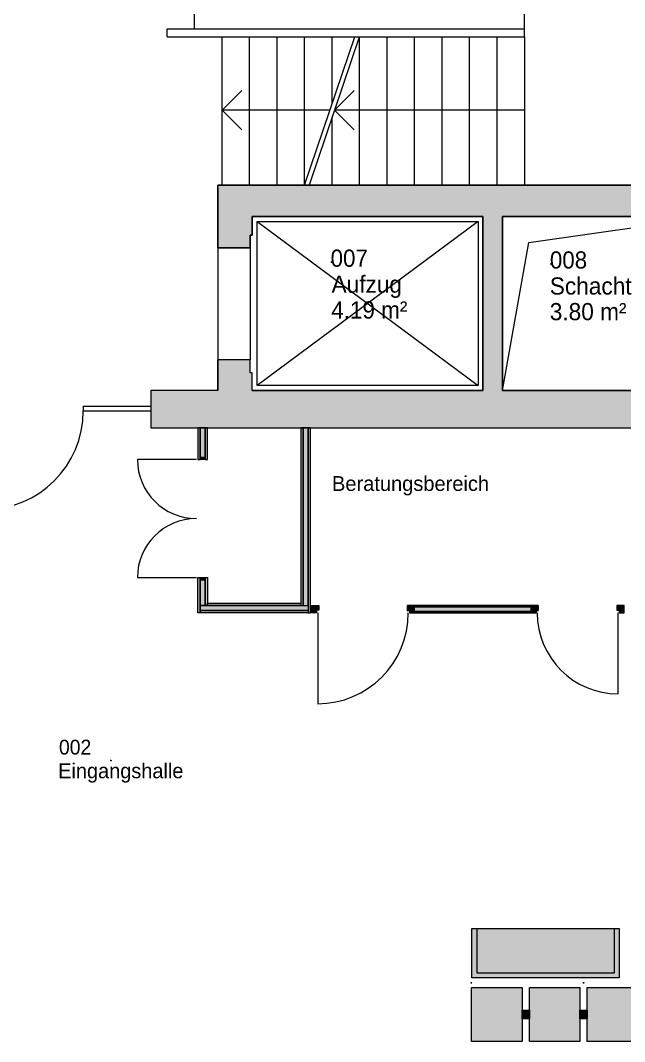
# Model space of a CAD drawing. Header units: inches. Extents: x 50200 to 250609, y 23637 to 115190.
# Drawn here: x 196906 to 203055, y 88491 to 98886 of the extents above; entities that cross this region are included whole.
import ezdxf

# ---------------------------------------------------------------- set-up
doc = ezdxf.new("R2010")
doc.units = ezdxf.units.IN
doc.header["$LTSCALE"] = 200
doc.header["$MEASUREMENT"] = 0
doc.header["$PDMODE"] = 34
doc.header["$PDSIZE"] = 5
doc.linetypes.add('Standardmuster', pattern=[0])
doc.linetypes.add('Volllinie', pattern=[0])
doc.layers.add('Grundebene', color=7, linetype='Continuous')
doc.styles.add('ARIAL', font='arial.ttf', dxfattribs={"height": 0.2})

# ---------------------------------------------------------------- blocks, each defined once
blk = doc.blocks.new('Color_Area-1B88')
at = {"layer": 'Grundebene', "true_color": 0x000000, "transparency": 33554687}
blk.add_hatch(color=18, dxfattribs=at).paths.add_polyline_path([(201501, 89141), (201501, 89641), (203001, 89641), (203001, 89141)], flags=0)
at = {"layer": 'Grundebene', "color": 18, "linetype": 'Volllinie', "lineweight": 13, "true_color": 0x000000}
for p, q in [((201501, 89141), (201501, 89641)), ((201501, 89641), (203001, 89641)), ((203001, 89641), (203001, 89141)), ((203001, 89141), (201501, 89141))]:
    blk.add_line(p, q, dxfattribs=at)
blk = doc.blocks.new('Color_Area-2194')
at = {"layer": 'Grundebene', "true_color": 0x000000, "transparency": 33554687}
blk.add_hatch(color=18, dxfattribs=at).paths.add_polyline_path([(198914, 97210), (198914, 96570), (199244, 96570), (199244, 96700), (199264, 96700), (199264, 96890), (201614, 96890), (201614, 95120), (199264, 95120), (199264, 95300), (199244, 95300), (199244, 95430), (198914, 95430), (198914, 95120), (198234, 95120), (198234, 94740), (203733, 94740), (203733, 95080), (203938, 95080), (203938, 95120), (201814, 95120), (201814, 96890), (203938, 96890), (203938, 97280), (203523, 97280), (203523, 97210)], flags=0)
at = {"layer": 'Grundebene', "color": 18, "linetype": 'Volllinie', "lineweight": 13, "true_color": 0x000000}
for p, q in [((198914, 97210), (198914, 96570)), ((203523, 97210), (198914, 97210)), ((203938, 97280), (203523, 97280)), ((203523, 97280), (203523, 97210)), ((203938, 96890), (203938, 97280)), ((199264, 96700), (199264, 96890)), ((199264, 96890), (201614, 96890)), ((201614, 96890), (201614, 95120)), ((201814, 95120), (201814, 96890)), ((201814, 96890), (203938, 96890)), ((199244, 96570), (199244, 96700)), ((199244, 96700), (199264, 96700)), ((198914, 96570), (199244, 96570)), ((199244, 95430), (198914, 95430)), ((198914, 95430), (198914, 95120)), ((199244, 95300), (199244, 95430)), ((199264, 95300), (199244, 95300)), ((199264, 95120), (199264, 95300)), ((198914, 95120), (198234, 95120)), ((198234, 95120), (198234, 94740)), ((201614, 95120), (199264, 95120)), ((203938, 95120), (201814, 95120)), ((203938, 95080), (203938, 95120)), ((203733, 94740), (203733, 95080)), ((203733, 95080), (203938, 95080)), ((198234, 94740), (203733, 94740))]:
    blk.add_line(p, q, dxfattribs=at)
blk = doc.blocks.new('VBV_Raumstempel_FM_3-263B')
at = {"layer": 'Grundebene', "color": 18, "linetype": 'Standardmuster', "lineweight": 13, "true_color": 0x000000}
blk.add_point((197827, 91354), dxfattribs=at)
blk = doc.blocks.new('MText_145-263E')
at = {"layer": 'Grundebene', "color": 18, "lineweight": 18, "true_color": 0x000000, "style": 'ARIAL', "width": 0.961969}
blk.add_text('Eingangshalle', height=151.03, dxfattribs=at).set_placement((197290, 91172))
blk = doc.blocks.new('MText_146-2641')
at = {"layer": 'Grundebene', "color": 18, "lineweight": 18, "true_color": 0x000000, "style": 'ARIAL', "width": 0.934882}
blk.add_text('002', height=151, dxfattribs=at).set_placement((197298, 91413))
blk = doc.blocks.new('VBV_Raumstempel_FM_3-2763')
at = {"layer": 'Grundebene', "color": 18, "linetype": 'Standardmuster', "lineweight": 13, "true_color": 0x000000}
blk.add_point((200073, 96425), dxfattribs=at)
blk = doc.blocks.new('MText_239-2766')
at = {"layer": 'Grundebene', "color": 18, "lineweight": 18, "true_color": 0x000000, "style": 'ARIAL', "width": 0.934347}
blk.add_text('4.19 m²', height=174.9, dxfattribs=at).set_placement((200070, 95851))
blk = doc.blocks.new('MText_240-2769')
at = {"layer": 'Grundebene', "color": 18, "lineweight": 18, "true_color": 0x000000, "style": 'ARIAL', "width": 0.942014}
blk.add_text('Aufzug', height=174.9, dxfattribs=at).set_placement((200073, 96113))
blk = doc.blocks.new('MText_241-276C')
at = {"layer": 'Grundebene', "color": 18, "lineweight": 18, "true_color": 0x000000, "style": 'ARIAL', "width": 0.931185}
blk.add_text('007', height=174.9, dxfattribs=at).set_placement((200063, 96378))
blk = doc.blocks.new('Gruppe-135-2761')
at = {"layer": 'Grundebene'}
for name in ['MText_241-276C', 'VBV_Raumstempel_FM_3-2763', 'MText_240-2769', 'MText_239-2766']:
    blk.add_blockref(name, (0, 0), dxfattribs=at)
blk = doc.blocks.new('VBV_Raumstempel_FM_3-2771')
at = {"layer": 'Grundebene', "color": 18, "linetype": 'Standardmuster', "lineweight": 13, "true_color": 0x000000}
blk.add_point((202305, 96407), dxfattribs=at)
blk = doc.blocks.new('MText_242-2774')
at = {"layer": 'Grundebene', "color": 18, "lineweight": 18, "true_color": 0x000000, "style": 'ARIAL', "width": 0.942587}
blk.add_text('3.80 m²', height=174.9, dxfattribs=at).set_placement((202294, 95834))
blk = doc.blocks.new('MText_243-2777')
at = {"layer": 'Grundebene', "color": 18, "lineweight": 18, "true_color": 0x000000, "style": 'ARIAL', "width": 0.943232}
blk.add_text('Schacht', height=174.9, dxfattribs=at).set_placement((202294, 96095))
blk = doc.blocks.new('MText_244-277A')
at = {"layer": 'Grundebene', "color": 18, "lineweight": 18, "true_color": 0x000000, "style": 'ARIAL', "width": 0.92992}
blk.add_text('008', height=174.9, dxfattribs=at).set_placement((202295, 96360))
blk = doc.blocks.new('Gruppe-136-276F')
at = {"layer": 'Grundebene'}
for name in ['MText_244-277A', 'VBV_Raumstempel_FM_3-2771', 'MText_243-2777', 'MText_242-2774']:
    blk.add_blockref(name, (0, 0), dxfattribs=at)
blk = doc.blocks.new('MText_2369-2C7A')
at = {"layer": 'Grundebene', "color": 18, "lineweight": 18, "true_color": 0x000000, "style": 'ARIAL', "width": 0.967131}
blk.add_text('Beratungsbereich', height=151.03, dxfattribs=at).set_placement((200077, 94096))
blk = doc.blocks.new('Color_Area-2E21')
at = {"layer": 'Grundebene', "true_color": 0x000000, "transparency": 33554687}
blk.add_hatch(color=18, dxfattribs=at).paths.add_polyline_path([(201497, 89041), (202012, 89041), (202012, 88491), (201497, 88491)], flags=0)
at = {"layer": 'Grundebene', "color": 18, "linetype": 'Volllinie', "lineweight": 13, "true_color": 0x000000}
for p, q in [((201497, 89041), (202012, 89041)), ((201497, 88491), (201497, 89041)), ((202012, 89041), (202012, 88491)), ((202012, 88491), (201497, 88491))]:
    blk.add_line(p, q, dxfattribs=at)
blk = doc.blocks.new('Color_Area-2E27')
at = {"layer": 'Grundebene', "true_color": 0x000000, "transparency": 33554687}
blk.add_hatch(color=18, dxfattribs=at).paths.add_polyline_path([(202012, 88810), (202086, 88810), (202086, 88723), (202012, 88723)], flags=0)
at = {"layer": 'Grundebene', "color": 18, "linetype": 'Volllinie', "lineweight": 13, "true_color": 0x000000}
for p, q in [((202012, 88810), (202086, 88810)), ((202012, 88723), (202012, 88810)), ((202086, 88810), (202086, 88723)), ((202086, 88723), (202012, 88723))]:
    blk.add_line(p, q, dxfattribs=at)
blk = doc.blocks.new('Color_Area-2E2D')
at = {"layer": 'Grundebene', "true_color": 0x000000, "transparency": 33554687}
blk.add_hatch(color=18, dxfattribs=at).paths.add_polyline_path([(202086, 89041), (202601, 89041), (202601, 88491), (202086, 88491)], flags=0)
at = {"layer": 'Grundebene', "color": 18, "linetype": 'Volllinie', "lineweight": 13, "true_color": 0x000000}
for p, q in [((202086, 89041), (202601, 89041)), ((202086, 88491), (202086, 89041)), ((202601, 89041), (202601, 88491)), ((202601, 88491), (202086, 88491))]:
    blk.add_line(p, q, dxfattribs=at)
blk = doc.blocks.new('Color_Area-2E33')
at = {"layer": 'Grundebene', "true_color": 0x000000, "transparency": 33554687}
blk.add_hatch(color=18, dxfattribs=at).paths.add_polyline_path([(202601, 88810), (202675, 88810), (202675, 88723), (202601, 88723)], flags=0)
at = {"layer": 'Grundebene', "color": 18, "linetype": 'Volllinie', "lineweight": 13, "true_color": 0x000000}
for p, q in [((202601, 88810), (202675, 88810)), ((202601, 88723), (202601, 88810)), ((202675, 88810), (202675, 88723)), ((202675, 88723), (202601, 88723))]:
    blk.add_line(p, q, dxfattribs=at)
blk = doc.blocks.new('Color_Area-2E39')
at = {"layer": 'Grundebene', "true_color": 0x000000, "transparency": 33554687}
blk.add_hatch(color=18, dxfattribs=at).paths.add_polyline_path([(202675, 89041), (203190, 89041), (203190, 88491), (202675, 88491)], flags=0)
at = {"layer": 'Grundebene', "color": 18, "linetype": 'Volllinie', "lineweight": 13, "true_color": 0x000000}
for p, q in [((202675, 89041), (203190, 89041)), ((202675, 88491), (202675, 89041)), ((203190, 89041), (203190, 88491)), ((203190, 88491), (202675, 88491))]:
    blk.add_line(p, q, dxfattribs=at)
blk = doc.blocks.new('Color_Area-2E3F')
at = {"layer": 'Grundebene', "true_color": 0x000000, "transparency": 33554687}
blk.add_hatch(color=18, dxfattribs=at).paths.add_polyline_path([(203190, 88810), (203264, 88810), (203264, 88723), (203190, 88723)], flags=0)
at = {"layer": 'Grundebene', "color": 18, "linetype": 'Volllinie', "lineweight": 13, "true_color": 0x000000}
for p, q in [((203190, 88810), (203264, 88810)), ((203190, 88723), (203190, 88810)), ((203264, 88810), (203264, 88723)), ((203264, 88723), (203190, 88723))]:
    blk.add_line(p, q, dxfattribs=at)
blk = doc.blocks.new('Color_Area-2E45')
at = {"layer": 'Grundebene', "true_color": 0x000000, "transparency": 33554687}
blk.add_hatch(color=18, dxfattribs=at).paths.add_polyline_path([(203264, 89041), (203779, 89041), (203779, 88491), (203264, 88491)], flags=0)
at = {"layer": 'Grundebene', "color": 18, "linetype": 'Volllinie', "lineweight": 13, "true_color": 0x000000}
for p, q in [((203264, 89041), (203779, 89041)), ((203264, 88491), (203264, 89041)), ((203779, 89041), (203779, 88491)), ((203779, 88491), (203264, 88491))]:
    blk.add_line(p, q, dxfattribs=at)
blk = doc.blocks.new('Color_Area-2E4E')
at = {"layer": 'Grundebene', "true_color": 0x000000, "transparency": 33554687}
blk.add_hatch(color=18, dxfattribs=at).paths.add_polyline_path([(204368, 88491), (203853, 88491), (203853, 89041), (204368, 89041)], flags=0)
at = {"layer": 'Grundebene', "color": 18, "linetype": 'Volllinie', "lineweight": 13, "true_color": 0x000000}
for p, q in [((203853, 88491), (203853, 89041)), ((203853, 89041), (204368, 89041)), ((204368, 89041), (204368, 88491)), ((204368, 88491), (203853, 88491))]:
    blk.add_line(p, q, dxfattribs=at)
blk = doc.blocks.new('Color_Area-2E54')
at = {"layer": 'Grundebene', "true_color": 0x000000, "transparency": 33554687}
blk.add_hatch(color=18, dxfattribs=at).paths.add_polyline_path([(203779, 88810), (203853, 88810), (203853, 88723), (203779, 88723)], flags=0)
at = {"layer": 'Grundebene', "color": 18, "linetype": 'Volllinie', "lineweight": 13, "true_color": 0x000000}
for p, q in [((203779, 88810), (203853, 88810)), ((203779, 88723), (203779, 88810)), ((203853, 88810), (203853, 88723)), ((203853, 88723), (203779, 88723))]:
    blk.add_line(p, q, dxfattribs=at)
blk = doc.blocks.new('Gruppe-431-2E1F')
at = {"layer": 'Grundebene', "color": 18, "linetype": 'Volllinie', "lineweight": 13, "true_color": 0x000000}
for points in [[(201497, 89041), (202012, 89041), (202012, 88491), (201497, 88491), (201497, 89041)], [(202086, 89041), (202601, 89041), (202601, 88491), (202086, 88491), (202086, 89041)], [(202675, 89041), (203190, 89041), (203190, 88491), (202675, 88491), (202675, 89041)], [(203264, 89041), (203779, 89041), (203779, 88491), (203264, 88491), (203264, 89041)], [(204368, 88491), (203853, 88491), (203853, 89041), (204368, 89041), (204368, 88491)], [(202012, 88810), (202086, 88810), (202086, 88723), (202012, 88723), (202012, 88810)], [(202601, 88810), (202675, 88810), (202675, 88723), (202601, 88723), (202601, 88810)], [(203190, 88810), (203264, 88810), (203264, 88723), (203190, 88723), (203190, 88810)], [(203779, 88810), (203853, 88810), (203853, 88723), (203779, 88723), (203779, 88810)]]:
    blk.add_lwpolyline(points, dxfattribs=at)
at = {"layer": 'Grundebene', "color": 18, "linetype": 'Standardmuster', "lineweight": 13, "true_color": 0x000000}
for p in [(201497, 89091), (202638, 89091), (203779, 89091)]:
    blk.add_point(p, dxfattribs=at)
at = {"layer": 'Grundebene'}
for name in ['Color_Area-2E21', 'Color_Area-2E2D', 'Color_Area-2E39', 'Color_Area-2E45', 'Color_Area-2E4E', 'Color_Area-2E27', 'Color_Area-2E33', 'Color_Area-2E3F', 'Color_Area-2E54']:
    blk.add_blockref(name, (0, 0), dxfattribs=at)
blk = doc.blocks.new('Color_Area-316E')
at = {"layer": 'Grundebene', "true_color": 0x000000, "transparency": 33554687}
blk.add_hatch(color=18, dxfattribs=at).paths.add_polyline_path([(199785, 94740), (199785, 92930), (199835, 92930), (199835, 94740)], flags=0)
at = {"layer": 'Grundebene', "color": 18, "linetype": 'Volllinie', "lineweight": 13, "true_color": 0x000000}
for p, q in [((199785, 94740), (199785, 92930)), ((199835, 94740), (199785, 94740)), ((199835, 92930), (199835, 94740)), ((199785, 92930), (199835, 92930))]:
    blk.add_line(p, q, dxfattribs=at)
blk = doc.blocks.new('Color_Area-3174')
at = {"layer": 'Grundebene', "true_color": 0x000000, "transparency": 33554687}
blk.add_hatch(color=18, dxfattribs=at).paths.add_polyline_path([(199835, 94740), (199835, 92855), (199860, 92855), (199860, 94740)], flags=0)
at = {"layer": 'Grundebene', "color": 18, "linetype": 'Volllinie', "lineweight": 13, "true_color": 0x000000}
for p, q in [((199835, 94740), (199835, 92855)), ((199860, 94740), (199835, 94740)), ((199860, 92855), (199860, 94740)), ((199835, 92855), (199860, 92855))]:
    blk.add_line(p, q, dxfattribs=at)
blk = doc.blocks.new('Color_Area-317A')
at = {"layer": 'Grundebene', "true_color": 0x000000, "transparency": 33554687}
blk.add_hatch(color=18, dxfattribs=at).paths.add_polyline_path([(199835, 92930), (199835, 92880), (198735, 92880), (198735, 92930)], flags=0)
at = {"layer": 'Grundebene', "color": 18, "linetype": 'Volllinie', "lineweight": 13, "true_color": 0x000000}
for p, q in [((198735, 92880), (198735, 92930)), ((198735, 92930), (199835, 92930)), ((199835, 92930), (199835, 92880)), ((199835, 92880), (198735, 92880))]:
    blk.add_line(p, q, dxfattribs=at)
blk = doc.blocks.new('Color_Area-3180')
at = {"layer": 'Grundebene', "true_color": 0x000000, "transparency": 33554687}
blk.add_hatch(color=18, dxfattribs=at).paths.add_polyline_path([(199835, 92880), (199835, 92855), (198735, 92855), (198735, 92880)], flags=0)
at = {"layer": 'Grundebene', "color": 18, "linetype": 'Volllinie', "lineweight": 13, "true_color": 0x000000}
for p, q in [((198735, 92855), (198735, 92880)), ((198735, 92880), (199835, 92880)), ((199835, 92855), (198735, 92855)), ((199835, 92880), (199835, 92855))]:
    blk.add_line(p, q, dxfattribs=at)
blk = doc.blocks.new('Color_Area-3186')
at = {"layer": 'Grundebene', "true_color": 0x000000, "transparency": 33554687}
blk.add_hatch(color=18, dxfattribs=at).paths.add_polyline_path([(199760, 92930), (199785, 92930), (199785, 94740), (199760, 94740)], flags=0)
at = {"layer": 'Grundebene', "color": 18, "linetype": 'Volllinie', "lineweight": 13, "true_color": 0x000000}
for p, q in [((199785, 94740), (199760, 94740)), ((199760, 94740), (199760, 92930)), ((199785, 92930), (199785, 94740)), ((199760, 92930), (199785, 92930))]:
    blk.add_line(p, q, dxfattribs=at)
blk = doc.blocks.new('Color_Area-31C6')
at = {"layer": 'Grundebene', "true_color": 0x000000, "transparency": 33554687}
blk.add_hatch(color=18, dxfattribs=at).paths.add_polyline_path([(198735, 94740), (198735, 94440), (198785, 94440), (198785, 94740)], flags=0)
at = {"layer": 'Grundebene', "color": 18, "linetype": 'Volllinie', "lineweight": 13, "true_color": 0x000000}
for p, q in [((198735, 94740), (198735, 94440)), ((198785, 94740), (198735, 94740)), ((198785, 94440), (198785, 94740)), ((198735, 94440), (198785, 94440))]:
    blk.add_line(p, q, dxfattribs=at)
blk = doc.blocks.new('Color_Area-31CC')
at = {"layer": 'Grundebene', "true_color": 0x000000, "transparency": 33554687}
blk.add_hatch(color=18, dxfattribs=at).paths.add_polyline_path([(198735, 93190), (198785, 93190), (198785, 92930), (198735, 92930)], flags=0)
at = {"layer": 'Grundebene', "color": 18, "linetype": 'Volllinie', "lineweight": 13, "true_color": 0x000000}
for p, q in [((198735, 93190), (198785, 93190)), ((198735, 92930), (198735, 93190)), ((198785, 93190), (198785, 92930)), ((198785, 92930), (198735, 92930))]:
    blk.add_line(p, q, dxfattribs=at)
blk = doc.blocks.new('Color_Area-31D2')
at = {"layer": 'Grundebene', "true_color": 0x000000, "transparency": 33554687}
blk.add_hatch(color=18, dxfattribs=at).paths.add_polyline_path([(198710, 94740), (198710, 94415), (198735, 94415), (198735, 94740)], flags=0)
at = {"layer": 'Grundebene', "color": 18, "linetype": 'Volllinie', "lineweight": 13, "true_color": 0x000000}
for p, q in [((198710, 94740), (198710, 94415)), ((198735, 94740), (198710, 94740)), ((198735, 94415), (198735, 94740)), ((198710, 94415), (198735, 94415))]:
    blk.add_line(p, q, dxfattribs=at)
blk = doc.blocks.new('Color_Area-31D8')
at = {"layer": 'Grundebene', "true_color": 0x000000, "transparency": 33554687}
blk.add_hatch(color=18, dxfattribs=at).paths.add_polyline_path([(198710, 93215), (198735, 93215), (198735, 92855), (198710, 92855)], flags=0)
at = {"layer": 'Grundebene', "color": 18, "linetype": 'Volllinie', "lineweight": 13, "true_color": 0x000000}
for p, q in [((198710, 93215), (198735, 93215)), ((198710, 92855), (198710, 93215)), ((198735, 93215), (198735, 92855)), ((198735, 92855), (198710, 92855))]:
    blk.add_line(p, q, dxfattribs=at)
blk = doc.blocks.new('Color_Area-31DE')
at = {"layer": 'Grundebene', "true_color": 0x000000, "transparency": 33554687}
blk.add_hatch(color=18, dxfattribs=at).paths.add_polyline_path([(198785, 93215), (198810, 93215), (198810, 92930), (198785, 92930)], flags=0)
at = {"layer": 'Grundebene', "color": 18, "linetype": 'Volllinie', "lineweight": 13, "true_color": 0x000000}
for p, q in [((198785, 93215), (198810, 93215)), ((198785, 92930), (198785, 93215)), ((198810, 93215), (198810, 92930)), ((198810, 92930), (198785, 92930))]:
    blk.add_line(p, q, dxfattribs=at)
blk = doc.blocks.new('Color_Area-31E4')
at = {"layer": 'Grundebene', "true_color": 0x000000, "transparency": 33554687}
blk.add_hatch(color=18, dxfattribs=at).paths.add_polyline_path([(198785, 94740), (198785, 94415), (198810, 94415), (198810, 94740)], flags=0)
at = {"layer": 'Grundebene', "color": 18, "linetype": 'Volllinie', "lineweight": 13, "true_color": 0x000000}
for p, q in [((198785, 94740), (198785, 94415)), ((198810, 94740), (198785, 94740)), ((198810, 94415), (198810, 94740)), ((198785, 94415), (198810, 94415))]:
    blk.add_line(p, q, dxfattribs=at)
blk = doc.blocks.new('Color_Area-31EA')
at = {"layer": 'Grundebene', "true_color": 0x000000, "transparency": 33554687}
blk.add_hatch(color=18, dxfattribs=at).paths.add_polyline_path([(199760, 92955), (199760, 92930), (198810, 92930), (198810, 92955)], flags=0)
at = {"layer": 'Grundebene', "color": 18, "linetype": 'Volllinie', "lineweight": 13, "true_color": 0x000000}
for p, q in [((198810, 92930), (198810, 92955)), ((198810, 92955), (199760, 92955)), ((199760, 92930), (198810, 92930)), ((199760, 92955), (199760, 92930))]:
    blk.add_line(p, q, dxfattribs=at)
blk = doc.blocks.new('Color_Area-31F0')
at = {"layer": 'Grundebene', "true_color": 0x000000, "transparency": 33554687}
blk.add_hatch(color=18, dxfattribs=at).paths.add_polyline_path([(198735, 94415), (198735, 94440), (198785, 94440), (198785, 94415)], flags=0)
at = {"layer": 'Grundebene', "color": 18, "linetype": 'Volllinie', "lineweight": 13, "true_color": 0x000000}
for p, q in [((198735, 94415), (198735, 94440)), ((198735, 94440), (198785, 94440)), ((198785, 94415), (198735, 94415)), ((198785, 94440), (198785, 94415))]:
    blk.add_line(p, q, dxfattribs=at)
blk = doc.blocks.new('Color_Area-31F6')
at = {"layer": 'Grundebene', "true_color": 0x000000, "transparency": 33554687}
blk.add_hatch(color=18, dxfattribs=at).paths.add_polyline_path([(198735, 93190), (198735, 93215), (198785, 93215), (198785, 93190)], flags=0)
at = {"layer": 'Grundebene', "color": 18, "linetype": 'Volllinie', "lineweight": 13, "true_color": 0x000000}
for p, q in [((198735, 93190), (198735, 93215)), ((198735, 93215), (198785, 93215)), ((198785, 93190), (198735, 93190)), ((198785, 93215), (198785, 93190))]:
    blk.add_line(p, q, dxfattribs=at)
blk = doc.blocks.new('Color_Area-3220')
at = {"layer": 'Grundebene', "true_color": 0x000000, "transparency": 33554687}
blk.add_hatch(color=18, dxfattribs=at).paths.add_polyline_path([(199898, 92930), (199943, 92930), (199943, 92881), (199920, 92881), (199920, 92855), (199870, 92855), (199870, 92901), (199870, 92930)], flags=0)
at = {"layer": 'Grundebene', "color": 18, "linetype": 'Volllinie', "lineweight": 13, "true_color": 0x000000}
for p, q in [((199870, 92901), (199870, 92930)), ((199870, 92930), (199898, 92930)), ((199898, 92930), (199943, 92930)), ((199943, 92930), (199943, 92881)), ((199870, 92855), (199870, 92901)), ((199920, 92855), (199870, 92855)), ((199943, 92881), (199920, 92881)), ((199920, 92881), (199920, 92855))]:
    blk.add_line(p, q, dxfattribs=at)
blk = doc.blocks.new('Color_Area-322A')
at = {"layer": 'Grundebene', "true_color": 0x000000, "transparency": 33554687}
blk.add_hatch(color=18, dxfattribs=at).paths.add_polyline_path([(202177, 92880), (202177, 92930), (200843, 92930), (200843, 92880), (200866, 92880), (200866, 92855), (202154, 92855), (202154, 92880)], flags=0)
at = {"layer": 'Grundebene', "color": 18, "linetype": 'Volllinie', "lineweight": 13, "true_color": 0x000000}
for p, q in [((202177, 92930), (200843, 92930)), ((200843, 92930), (200843, 92880)), ((202177, 92880), (202177, 92930)), ((200843, 92880), (200866, 92880)), ((200866, 92880), (200866, 92855)), ((200866, 92855), (202154, 92855)), ((202154, 92855), (202154, 92880)), ((202154, 92880), (202177, 92880))]:
    blk.add_line(p, q, dxfattribs=at)
blk = doc.blocks.new('Color_Area-3234')
at = {"layer": 'Grundebene', "true_color": 0x000000, "transparency": 33554687}
blk.add_hatch(color=18, dxfattribs=at).paths.add_polyline_path([(203022, 92930), (202977, 92930), (202977, 92881), (203000, 92881), (203000, 92855), (203050, 92855), (203050, 92901), (203050, 92930)], flags=0)
at = {"layer": 'Grundebene', "color": 18, "linetype": 'Volllinie', "lineweight": 13, "true_color": 0x000000}
for p, q in [((203022, 92930), (202977, 92930)), ((202977, 92930), (202977, 92881)), ((203050, 92930), (203022, 92930)), ((203050, 92901), (203050, 92930)), ((202977, 92881), (203000, 92881)), ((203000, 92881), (203000, 92855)), ((203000, 92855), (203050, 92855)), ((203050, 92855), (203050, 92901))]:
    blk.add_line(p, q, dxfattribs=at)
blk = doc.blocks.new('Color_Area-323E')
at = {"layer": 'Grundebene', "true_color": 0x000000, "transparency": 33554687}
blk.add_hatch(color=18, dxfattribs=at).paths.add_polyline_path([(200905, 92855), (200905, 92873), (202115, 92873), (202115, 92855)], flags=0)
at = {"layer": 'Grundebene', "color": 18, "linetype": 'Volllinie', "lineweight": 13, "true_color": 0x000000}
for p, q in [((200905, 92855), (200905, 92873)), ((200905, 92873), (202115, 92873)), ((202115, 92855), (200905, 92855)), ((202115, 92873), (202115, 92855))]:
    blk.add_line(p, q, dxfattribs=at)
blk = doc.blocks.new('Color_Area-3248')
at = {"layer": 'Grundebene', "true_color": 0x000000, "transparency": 33554687}
blk.add_hatch(color=18, dxfattribs=at).paths.add_polyline_path([(200866, 92880), (200866, 92855), (200893, 92855), (200893, 92880), (200916, 92880), (200916, 92905), (200893, 92905), (200893, 92930), (200843, 92930), (200843, 92880)], flags=0)
at = {"layer": 'Grundebene', "color": 18, "linetype": 'Volllinie', "lineweight": 13, "true_color": 0x000000}
for p, q in [((200893, 92930), (200843, 92930)), ((200843, 92930), (200843, 92880)), ((200893, 92905), (200893, 92930)), ((200843, 92880), (200866, 92880)), ((200866, 92880), (200866, 92855)), ((200866, 92855), (200893, 92855)), ((200916, 92905), (200893, 92905)), ((200893, 92855), (200893, 92880)), ((200893, 92880), (200916, 92880)), ((200916, 92880), (200916, 92905))]:
    blk.add_line(p, q, dxfattribs=at)
blk = doc.blocks.new('Color_Area-3254')
at = {"layer": 'Grundebene', "true_color": 0x000000, "transparency": 33554687}
blk.add_hatch(color=18, dxfattribs=at).paths.add_polyline_path([(200905, 92912), (200905, 92930), (202115, 92930), (202115, 92912)], flags=0)
at = {"layer": 'Grundebene', "color": 18, "linetype": 'Volllinie', "lineweight": 13, "true_color": 0x000000}
for p, q in [((200905, 92912), (200905, 92930)), ((200905, 92930), (202115, 92930)), ((202115, 92930), (202115, 92912)), ((202115, 92912), (200905, 92912))]:
    blk.add_line(p, q, dxfattribs=at)
blk = doc.blocks.new('Color_Area-325A')
at = {"layer": 'Grundebene', "true_color": 0x000000, "transparency": 33554687}
blk.add_hatch(color=18, dxfattribs=at).paths.add_polyline_path([(202154, 92880), (202154, 92855), (202127, 92855), (202127, 92880), (202104, 92880), (202104, 92905), (202127, 92905), (202127, 92930), (202177, 92930), (202177, 92880)], flags=0)
at = {"layer": 'Grundebene', "color": 18, "linetype": 'Volllinie', "lineweight": 13, "true_color": 0x000000}
for p, q in [((202127, 92905), (202127, 92930)), ((202127, 92930), (202177, 92930)), ((202177, 92930), (202177, 92880)), ((202104, 92880), (202104, 92905)), ((202104, 92905), (202127, 92905)), ((202127, 92880), (202104, 92880)), ((202127, 92855), (202127, 92880)), ((202154, 92855), (202127, 92855)), ((202154, 92880), (202154, 92855)), ((202177, 92880), (202154, 92880))]:
    blk.add_line(p, q, dxfattribs=at)

msp = doc.modelspace()

# ---------------------------------------------------------------- linework, layer by layer
at = {"layer": 'Grundebene', "color": 18, "linetype": 'Volllinie', "lineweight": 13, "true_color": 0x000000}
for p, q in [((198678, 98800), (198678, 99080)), ((202038, 98720), (202038, 99160)), ((198398, 98800), (202038, 98800)), ((198398, 98720), (198398, 98800)), ((198398, 98720), (202038, 98720)), ((198958, 97210), (198958, 98720)), ((199238, 97210), (199238, 98720)), ((199238, 97210), (199238, 98720)), ((199518, 97210), (199518, 98720)), ((199518, 97210), (199518, 98720)), ((199798, 97210), (199798, 98720)), ((199798, 97210), (199798, 98720)), ((199798, 97210), (200308, 98720)), ((199848, 97212), (200357, 98720)), ((200078, 98051), (200078, 98720)), ((200078, 98051), (200078, 98720)), ((200358, 97210), (200358, 98720)), ((200358, 97210), (200358, 98720)), ((200638, 97210), (200638, 98720)), ((200638, 97210), (200638, 98720)), ((200918, 97210), (200918, 98720)), ((200918, 97210), (200918, 98720)), ((201198, 97210), (201198, 98720)), ((201198, 97210), (201198, 98720)), ((201478, 97210), (201478, 98720)), ((201478, 97210), (201478, 98720)), ((201758, 97210), (201758, 98720)), ((201758, 97210), (201758, 98720)), ((202038, 98720), (202038, 97210)), ((198958, 97973), (199158, 98173)), ((200103, 97973), (200303, 98173)), ((200052, 97973), (198958, 97973)), ((198958, 97973), (199158, 97773)), ((202038, 97973), (200103, 97973)), ((200103, 97973), (200303, 97773)), ((200078, 97210), (200078, 97903)), ((198914, 96570), (198914, 97210)), ((198914, 97210), (203523, 97210)), ((201614, 96890), (199264, 96890)), ((199264, 96890), (199264, 96700)), ((201614, 95120), (201614, 96890)), ((203938, 96890), (201814, 96890)), ((201814, 96890), (201814, 95120)), ((199314, 96840), (201564, 95170)), ((201564, 96840), (199314, 95170)), ((199264, 96700), (199244, 96700)), ((199244, 96700), (199244, 96570)), ((199244, 96570), (198914, 96570)), ((198914, 96570), (198914, 95430)), ((199244, 96570), (199244, 95430)), ((198914, 95120), (198914, 95430)), ((199244, 95430), (198914, 95430)), ((199244, 95300), (199244, 95430)), ((199264, 95300), (199244, 95300)), ((199264, 95120), (199264, 95300)), ((198914, 95120), (198234, 95120)), ((198234, 95120), (198234, 94740)), ((199264, 95120), (201614, 95120)), ((201814, 95120), (203938, 95120)), ((197545, 94960), (198234, 94960)), ((197545, 94960), (197545, 94910)), ((197545, 94910), (198234, 94910)), ((198234, 94740), (203733, 94740)), ((198697, 94415), (198097, 94415)), ((198097, 93215), (198697, 93215)), ((199932, 92855), (199932, 91930)), ((202988, 92855), (202988, 92032))]:
    msp.add_line(p, q, dxfattribs=at)
for points in [[(198914, 97210), (198914, 96570), (199244, 96570), (199244, 96700), (199264, 96700), (199264, 96890), (201614, 96890), (201614, 95120), (199264, 95120), (199264, 95300), (199244, 95300), (199244, 95430), (198914, 95430), (198914, 95120), (198234, 95120), (198234, 94740), (203733, 94740)], [(203523, 97210), (198914, 97210)], [(203938, 95120), (201814, 95120), (201814, 96890), (203938, 96890)], [(203938, 96890), (201814, 96890), (201814, 95120), (202080, 96624), (203938, 96890)], [(199314, 96840), (201564, 96840), (201564, 95170), (199314, 95170), (199314, 96840)], [(198710, 94740), (198710, 94415), (198735, 94415), (198735, 94740), (198710, 94740)], [(198735, 94740), (198735, 94440), (198785, 94440), (198785, 94740), (198735, 94740)], [(198785, 94740), (198785, 94415), (198810, 94415), (198810, 94740), (198785, 94740)], [(199760, 92930), (199785, 92930), (199785, 94740), (199760, 94740), (199760, 92930)], [(199785, 94740), (199785, 92930), (199835, 92930), (199835, 94740), (199785, 94740)], [(199835, 94740), (199835, 92855), (199860, 92855), (199860, 94740), (199835, 94740)], [(198735, 94415), (198735, 94440), (198785, 94440), (198785, 94415), (198735, 94415)], [(198710, 93215), (198735, 93215), (198735, 92855), (198710, 92855), (198710, 93215)], [(198735, 93190), (198735, 93215), (198785, 93215), (198785, 93190), (198735, 93190)], [(198735, 93190), (198785, 93190), (198785, 92930), (198735, 92930), (198735, 93190)], [(198785, 93215), (198810, 93215), (198810, 92930), (198785, 92930), (198785, 93215)], [(199835, 92930), (199835, 92880), (198735, 92880), (198735, 92930), (199835, 92930)], [(199760, 92955), (199760, 92930), (198810, 92930), (198810, 92955), (199760, 92955)], [(199898, 92930), (199943, 92930), (199943, 92881), (199920, 92881), (199920, 92855), (199870, 92855), (199870, 92930), (199898, 92930)], [(202177, 92880), (202177, 92930), (200843, 92930), (200843, 92880), (200866, 92880), (200866, 92855), (202154, 92855), (202154, 92880), (202177, 92880)], [(200866, 92880), (200866, 92855), (200893, 92855), (200893, 92880), (200916, 92880), (200916, 92905), (200893, 92905), (200893, 92930), (200843, 92930), (200843, 92880), (200866, 92880)], [(200905, 92912), (200905, 92930), (202115, 92930), (202115, 92912), (200905, 92912)], [(202154, 92880), (202154, 92855), (202127, 92855), (202127, 92880), (202104, 92880), (202104, 92905), (202127, 92905), (202127, 92930), (202177, 92930), (202177, 92880), (202154, 92880)], [(203022, 92930), (202977, 92930), (202977, 92881), (203000, 92881), (203000, 92855), (203050, 92855), (203050, 92930), (203022, 92930)], [(199835, 92880), (199835, 92855), (198735, 92855), (198735, 92880), (199835, 92880)], [(200905, 92855), (200905, 92873), (202115, 92873), (202115, 92855), (200905, 92855)], [(201501, 89141), (201501, 89641), (203001, 89641), (203001, 89141), (201501, 89141)], [(201551, 89641), (201551, 89191), (202951, 89191), (202951, 89641), (203001, 89641), (203001, 89141), (201501, 89141), (201501, 89641), (201551, 89641)]]:
    msp.add_lwpolyline(points, dxfattribs=at)
for centre, radius, start, end in [((196540, 94910), 1005, 270, 360), ((198697, 94415), 600, 180, 270), ((198697, 93215), 600, 90, 180), ((199929, 92855), 925, 270, 360), ((202991, 92855), 825, 180, 270)]:
    msp.add_arc(centre, radius, start, end, dxfattribs=at)

# ---------------------------------------------------------------- block references
at = {"layer": 'Grundebene'}
for name in ['Color_Area-2194', 'Gruppe-135-2761', 'Gruppe-136-276F', 'Color_Area-31D2', 'Color_Area-31C6', 'Color_Area-31E4', 'Color_Area-3186', 'Color_Area-316E', 'Color_Area-3174', 'Color_Area-31F0', 'MText_2369-2C7A', 'Color_Area-31D8', 'Color_Area-31F6', 'Color_Area-31CC', 'Color_Area-31DE', 'Color_Area-317A', 'Color_Area-31EA', 'Color_Area-3220', 'Color_Area-322A', 'Color_Area-3248', 'Color_Area-3254', 'Color_Area-325A', 'Color_Area-3234', 'Color_Area-3180', 'Color_Area-323E', 'MText_146-2641', 'MText_145-263E', 'VBV_Raumstempel_FM_3-263B', 'Color_Area-1B88', 'Gruppe-431-2E1F']:
    msp.add_blockref(name, (0, 0), dxfattribs=at)

doc.saveas('drawing.dxf')
